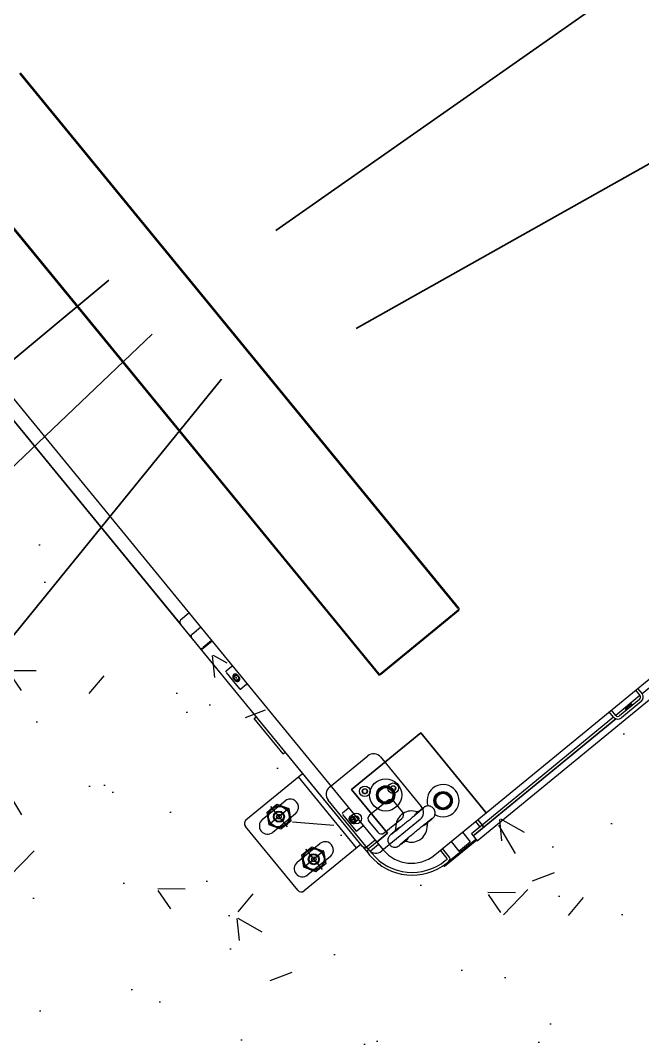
# Model space of a CAD drawing. Header units: metres. Extents: x 214070 to 217049, y 6350584 to 6351315.
# Drawn here: x 214372.989 to 214373.668, y 6351031.701 to 6351032.813 of the extents above; entities that cross this region are included whole.
import ezdxf
from ezdxf.lldxf.tags import DXFTag

# ---------------------------------------------------------------- set-up
doc = ezdxf.new("R2010")
doc.units = ezdxf.units.M
doc.layers.add('230V AC', color=5, linetype='230V CABLE')
doc.layers.add('400V AC', color=6, linetype='400V CABLE')
doc.layers.add('FireSS', color=7, linetype='Fire Supression System CABLE', lineweight=25)
doc.layers.add('GG31-E-PLN-001_DC Cable Route Layout Plan_RevA$0$OTHER', color=7, linetype='Continuous', lineweight=30)
doc.styles.add('ISOCP', font='isocp.shx')
tags = doc.linetypes.add('230V CABLE', pattern='A,1,-0.5,["230V",ISOCP,S=0.3,R=0,X=-0.35,Y=-0.15],-0.7', length=2.2).pattern_tags.tags
tags[6] = DXFTag(74, 10)
tags = doc.linetypes.add('400V CABLE', pattern='A,1,-0.5,["400V",ISOCP,S=0.3,R=0,X=-0.35,Y=-0.15],-0.7', length=2.2).pattern_tags.tags
tags[6] = DXFTag(74, 10)
tags = doc.linetypes.add('Fire Supression System CABLE', pattern='A,1,-0.5,["FSS",ISOCP,S=0.3,R=0,X=-0.35,Y=-0.15],-0.7', length=2.2).pattern_tags.tags
tags[6] = DXFTag(74, 10)

# ---------------------------------------------------------------- blocks, each defined once
blk = doc.blocks.new('GG31-E-PLN-001_DC Cable Route Layout Plan_RevA$0$SCC')
at = {"layer": 'GG31-E-PLN-001_DC Cable Route Layout Plan_RevA$0$OTHER'}
h = blk.add_hatch(dxfattribs=at)
h.set_pattern_fill('AR-CONC', scale=0.04, angle=-50.64965685767609)
h.set_pattern_definition([(359.3503431423239, (-93.68585742210435, 2.138606351598763), (0.1625044853675563, -0.2377736155121508), [0.03000000000000001, -0.3300000000000001]), (304.3503431423239, (-93.68585742210435, 2.138606351598763), (0.1974723732192054, 0.2336917884477435), [0.024, -0.264]), (49.80178760232391, (-93.67231538160321, 2.118791884155217), (0.3599768556166048, -0.004081828330440906), [0.02549607679999997, -0.2804568447999996]), (355.5345431423239, (-93.62399475095023, 2.189331196887824), (0.2194809325307915, -0.3720916966134502), [0.045, -0.4950000000000001]), (45.98597863232392, (-93.60570469170794, 2.15832355719274), (0.538360805782199, -0.0420433463009515), [0.0382441368, -0.4206855039999999]), (300.5345071323239, (-93.62399475095023, 2.189331196887824), (0.5383608054690231, -0.04204334623731437), [0.036, -0.3960000004]), (330.3503431423239, (-93.6140979957526, 2.145718650306267), (0.02685468915996592, -0.286745227804084), [0.03, -0.33]), (275.3503431423239, (-93.6140979957526, 2.145718650306267), (0.2860092564451406, 0.1086549373035012), [0.024, -0.264]), (20.80178788232391, (-93.61186010551317, 2.121823214415531), (0.312863943263877, -0.1780902886389786), [0.025496076, -0.2804568447999999]), (346.8503431423239, (-93.68585742210435, 2.138606351598763), (0.1060525488437223, 0.08066874043735836), [0, -0.2608, 0, -0.268, 0, -0.265]), (316.8503431423239, (-93.68585742210435, 2.138606351598763), (0.1887176179168756, 0.01866144388251249), [0, -0.1528, 0, -0.2548, 0, -0.101]), (276.8503431423238, (-93.74241562454112, 2.207583229861778), (0.128413779248645, -0.1708388708552017), [0, -0.1, 0, -0.312, 0, -0.414]), (266.8503431423239, (-93.7677780471672, 2.238514565416334), (0.1788739489210354, -0.1549982222265625), [0, -0.13, 0, -0.2072, 0, -0.294])])
h.paths.add_polyline_path([(1.884480484089116, 1.092581029941526), (0.04570484407684372, 3.335102857185064), (-1.655518611220876, 1.940169612916919), (0.1832570287913962, -0.3023522143266186)])
h.paths.add_polyline_path([(-0.02390656751489395, 2.631430880070581), (1.180808506974634, 1.162192441533263), (0.2528684403831347, 0.4013197627878649), (-0.9518466341063929, 1.870558201325182)], flags=16)
h = blk.add_hatch(dxfattribs=at)
h.set_pattern_fill('DEFAULT__8', scale=0.3397486992814, angle=-5.64965685767609, style=0, pattern_type=0)
h.set_pattern_definition([(354.3503431423239, (-7.607132693622781, 4.424413188362799), (0.03344669740509346, 0.3380983541753905), [])])
edge = h.paths.add_edge_path()
edge.add_line((-0.2636710393232002, 1.21988471963919), (0.2144106270722403, 0.636829044565323))
edge.add_spline(control_points=[(-0.2636710393232002, 1.21988471963919), (-0.2644138874743112, 1.220790677471643), (-0.2642985514366494, 1.221956559503671), (-0.2633925941483799, 1.222699407170936)], knot_values=[0, 0, 0, 0, 1, 1, 1, 1], weights=[1, 0.8047378541, 0.8047378541, 1], degree=3, periodic=0)
edge.add_line((-0.178331421131432, 1.292446069591024), (-0.2633925941483797, 1.222699407170936))
edge.add_spline(control_points=[(-0.178331421131432, 1.292446069591024), (-0.1774254631598957, 1.293188917893813), (-0.1762595811157111, 1.293073581979029), (-0.1755167329646001, 1.292167624146576)], knot_values=[0, 0, 0, 0, 1, 1, 1, 1], weights=[1, 0.8047378541, 0.8047378541, 1], degree=3, periodic=0)
edge.add_line((0.3025649334308405, 0.7091119490727085), (-0.1755167329646001, 1.292167624146576))
edge.add_spline(control_points=[(0.3025649334308405, 0.7091119490727085), (0.3033077816373115, 0.7082059911727395), (0.303192445525835, 0.7070401092307331), (0.3022864875358424, 0.7062972609504481)], knot_values=[0, 0, 0, 0, 1, 1, 1, 1], weights=[1, 0.8047378541, 0.8047378541, 1], degree=3, periodic=0)
edge.add_line((0.2172253145188945, 0.6365505985303601), (0.3022864875358422, 0.7062972609504475))
edge.add_spline(control_points=[(0.2172253145188945, 0.6365505985303601), (0.2163193572490796, 0.6358077508405903), (0.2151534752787105, 0.6359230866653536), (0.2144106270722395, 0.6368290445653226)], knot_values=[0, 0, 0, 0, 1, 1, 1, 1], weights=[1, 0.8047378541, 0.8047378541, 1], degree=3, periodic=0)
edge.add_line((-0.2628977558077432, 1.220518780308644), (0.2151839105876974, 0.6374631052347762))
edge.add_spline(control_points=[(0.2165912539601633, 0.6373238819107847), (0.2161382753252559, 0.6369524580658994), (0.2155553346909338, 0.6370101262847907), (0.2151839105876974, 0.6374631052347759)], knot_values=[0, 0, 0, 0, 1, 1, 1, 1], weights=[1, 0.8047378541, 0.8047378541, 1], degree=3, periodic=0)
edge.add_line((0.2165912539601633, 0.6373238819107847), (0.301652426977111, 0.7070705443308721))
edge.add_spline(control_points=[(0.3017916499153825, 0.7084778884032552), (0.3021630740186199, 0.70802490945327), (0.3021054063321955, 0.7074419687662727), (0.3016524269771113, 0.7070705443308727)], knot_values=[0, 0, 0, 0, 1, 1, 1, 1], weights=[1, 0.8047378541, 0.8047378541, 1], degree=3, periodic=0)
edge.add_line((0.3017916499153825, 0.7084778884032552), (-0.176290016480058, 1.291533563477123))
edge.add_spline(control_points=[(-0.1776973605726999, 1.291672786210599), (-0.1772443812176157, 1.292044210645998), (-0.1766614405279325, 1.29198654235959), (-0.1762900164800572, 1.291533563477123)], knot_values=[0, 0, 0, 0, 1, 1, 1, 1], weights=[1, 0.8047378541, 0.8047378541, 1], degree=3, periodic=0)
edge.add_line((-0.1776973605726999, 1.291672786210599), (-0.2627585335896476, 1.221926123790511))
edge.add_spline(control_points=[(-0.2628977558077432, 1.220518780308644), (-0.2632691798556186, 1.220971759191111), (-0.2632115122245553, 1.221554699945625), (-0.2627585335896478, 1.221926123790511)], knot_values=[0, 0, 0, 0, 1, 1, 1, 1], weights=[1, 0.8047378541, 0.8047378541, 1], degree=3, periodic=0)
at = {"layer": 'GG31-E-PLN-001_DC Cable Route Layout Plan_RevA$0$OTHER', "color": 7}
for p, q in [((-0.9079971002224783, 1.82116267317075), (0.2130219796286754, 0.4539976419296909)), ((0.3017916499153825, 0.7084778884032552), (-0.1762900164800572, 1.291533563477123)), ((0.3025649334308405, 0.7091119490727085), (-0.1755167329646001, 1.292167624146576)), ((-0.2636710393232002, 1.21988471963919), (0.2144106270722395, 0.6368290445653226)), ((-0.2628977558077432, 1.220518780308644), (0.2151839105876974, 0.6374631052347759)), ((-0.4161522617722904, 1.197664754272076), (-0.0006887424556047961, 0.6909765046469802)), ((-0.4054013903936644, 1.184080137580944), (0.173088253181815, 0.4785695661315161)), ((0.322570858132095, 0.4552399081885348), (1.095080964043035, 1.088666413632343)), ((0.3323534502802081, 0.4858920031941736), (1.063106252117866, 1.085079237211619)), ((0.6870196376379045, 0.7670047834824381), (0.5022049076910262, 0.6154643082847091)), ((-0.001058983062638852, 0.6961594502229653), (0.008220416962319455, 0.7037681764848607)), ((0.2165912539601633, 0.6373238819107847), (0.3016524269771113, 0.7070705443308727)), ((0.2172253145188945, 0.6365505985303601), (0.3022864875358424, 0.7062972609504481)), ((0.1976183656680481, 0.4491264339869909), (-0.0006887424556047961, 0.6909765046469802)), ((0.01162222824117176, 0.6806937824569426), (0.02090162826613007, 0.6883025087188379)), ((0.03358283958839525, 0.6728368409303105), (0.02198358901706587, 0.6633259326600545)), ((0.03291031680004419, 0.6736570318222164), (0.02363091677508589, 0.666048305560321)), ((0.02247099150190035, 0.6650972145561402), (0.02131106622871481, 0.6641461235519603)), ((0.02314351429025141, 0.6642770236642344), (0.02247099150190035, 0.6650972145561402)), ((0.05500167658862498, 0.6451378622439536), (0.04881540918514382, 0.640065377478841)), ((0.04867618622841885, 0.6386580334289631), (0.0632595792268793, 0.6208725154991628)), ((0.06310524098768155, 0.6336778341360345), (0.0612030592930326, 0.6359976842998121)), ((0.05656335892046549, 0.6321933208736068), (0.05846554061511444, 0.6298734707098292)), ((0.07085319072300411, 0.6258057775307995), (0.06466692331952206, 0.6207332927656868)), ((0.4998850578648311, 0.6135621268668636), (0.4735934226603424, 0.5920040676485385)), ((0.4951296036374355, 0.6193617522650561), (0.4998850578648311, 0.6135621268668636)), ((0.4974494534636316, 0.6212639336829016), (0.5022049076910262, 0.6154643082847091)), ((0.4994673890315626, 0.6093400946722198), (0.4778154541996402, 0.5915863988801)), ((0.5013695707262125, 0.6070202445084414), (0.4797176358942901, 0.5892665487163216)), ((0.48415952847055, 0.5991160153599777), (0.4908406966901682, 0.604594298433887)), ((0.4841873727848958, 0.5993974839202441), (0.4905592281744733, 0.6046221431987835)), ((0.4905592266010563, 0.6046221304294539), (0.4908406954120084, 0.6045942853044695)), ((0.4919820057254105, 0.6032023883131146), (0.4908406966901682, 0.604594298433887)), ((0.07926543130568309, 0.5887351139774566), (0.08135329650934775, 0.5904470775487747)), ((0.4712735721139714, 0.5901018856401787), (0.3278295037624686, 0.4724836509435706)), ((0.4712735721139714, 0.5901018856401787), (0.4665181178865749, 0.5959015110383712)), ((0.4735934226603424, 0.5920040676485385), (0.4688379684329469, 0.597803693046731)), ((0.4853008375057923, 0.5977241052392053), (0.48415952847055, 0.5991160153599777)), ((0.4841873856150043, 0.599397482961213), (0.4841595415959139, 0.5991160140408587)), ((0.1109684595744396, 0.5500709445511474), (0.07926543130568309, 0.5887351139774566)), ((0.1109684595744396, 0.5500709445511474), (0.07926543130568309, 0.5887351139774566)), ((0.3181324341840659, 0.4606528918965154), (0.4738122657851598, 0.5883039490731452)), ((0.3181324341840659, 0.4606528918965154), (0.4738122657851598, 0.5883039490731452)), ((0.4738122657851598, 0.5883039490731452), (0.3297316854755712, 0.4701638007572866)), ((0.1856265061337421, 0.5110654792041762), (0.2610216366478273, 0.5728863844371261)), ((0.2610216366478273, 0.5728863844371261), (0.1856265061337421, 0.5110654792041762)), ((0.3323534502802081, 0.4858920031941736), (0.2610216366478273, 0.5728863844371261)), ((0.2610216366478273, 0.5728863844371261), (0.3323534502802081, 0.4858920031941736)), ((0.1109684595744396, 0.5500709445511474), (0.1130563247781033, 0.5517829081224654)), ((0.1613846265577132, 0.5138189114305929), (0.2031419291906422, 0.5480581816759251)), ((0.2172153692861709, 0.5466659538856806), (0.2615996088771917, 0.4925361166708431)), ((0.07044745521146734, 0.4780497790196456), (0.1320781417430474, 0.5285844064621799)), ((0.1910764825489775, 0.447641922007378), (0.1276704259930117, 0.5249702608825011)), ((0.2246212309201816, 0.4635085507904622), (0.1856265061337421, 0.5110654792041762)), ((0.1856265061337421, 0.5110654792041762), (0.2246212309201816, 0.4635085507904622)), ((0.08824808922583394, 0.4784205099137688), (0.1129931573994085, 0.4987104477931874)), ((0.0933609768208239, 0.4864924283296732), (0.1040759056580365, 0.4952782291593349)), ((0.1173112883232834, 0.4906124548105595), (0.09534304774967595, 0.4725994013232135)), ((0.09732064157908038, 0.4925900487389701), (0.1153336951956021, 0.4706218080078228)), ((0.1040759056580365, 0.4952782291593349), (0.1170420972337807, 0.4903917291918063)), ((0.1170420972337807, 0.4903917291918063), (0.1192933592336827, 0.4767194278266054)), ((0.2043766380956464, 0.4456156348079876), (0.1599923985046265, 0.4997454720228252)), ((0.1818137896821019, 0.4904811845162129), (0.1756275222786208, 0.4854086997511002)), ((0.2245834395023474, 0.4990402092209463), (0.2052513544966219, 0.483188694846671)), ((0.2411310676817227, 0.4867448441891691), (0.2316201591900242, 0.4983440950305651)), ((0.2612365977743583, 0.4893640890350808), (0.260597233341346, 0.488868532601261)), ((0.2618194394669464, 0.4898129621858001), (0.2612365977743583, 0.4893640890350808)), ((0.2621374284510383, 0.4894212603733958), (0.2617362475041096, 0.4890695834280585)), ((0.2623474645910555, 0.490216663991939), (0.2618194394669464, 0.4898129621858001)), ((0.2624974032826106, 0.4897388939945841), (0.2621374284510383, 0.4894212603733958)), ((0.2628229603945167, 0.4905771404714239), (0.2623474645910555, 0.490216663991939)), ((0.2628166534640375, 0.4900227108372652), (0.2624974032826106, 0.4897388939945841)), ((0.2630957399673965, 0.4902729785519568), (0.2628166534640375, 0.4900227108372652)), ((0.2632489981703126, 0.4908969090172279), (0.2628229603945167, 0.4905771404714239)), ((0.2633356745936553, 0.4904903300468275), (0.2630957399673965, 0.4902729785519568)), ((0.2636296444396349, 0.4911791915509882), (0.2632489981703126, 0.4908969090172279)), ((0.2635376093581501, 0.4906754622399712), (0.2633356745936553, 0.4904903300468275)), ((0.2637019782851757, 0.4908283349248839), (0.2635376093581501, 0.4906754622399712)), ((0.2639699792262835, 0.4914279083930735), (0.2636296444396349, 0.4911791915509882)), ((0.263828220010895, 0.4909478319492822), (0.2637019782851757, 0.4908283349248839)), ((0.2639141966267244, 0.4910310275943246), (0.263828220010895, 0.4909478319492822)), ((0.2639550036734972, 0.4910716047551), (0.2639141966267244, 0.4910310275943246)), ((0.2639570495706307, 0.491073689422703), (0.2639550036734972, 0.4910716047551)), ((0.2642765305137571, 0.4916478857593081), (0.2639699792262835, 0.4914279083930735)), ((0.2645576934955516, 0.4918449672352976), (0.2642765305137571, 0.4916478857593081)), ((0.2648250152004392, 0.4920265563110835), (0.2645576934955516, 0.4918449672352976)), ((0.2650927479081355, 0.4922006334478652), (0.2648250152004392, 0.4920265563110835)), ((0.2653837797358705, 0.4923782483678076), (0.2650927479081355, 0.4922006334478652)), ((0.2657395326444592, 0.4925756022851768), (0.2653837797358705, 0.4923782483678076)), ((0.2662156376975719, 0.4928030623773392), (0.2657395326444592, 0.4925756022851768)), ((0.2668538625842896, 0.4930436299693959), (0.2662156376975719, 0.4928030623773392)), ((0.2676299889449849, 0.4932444607361504), (0.2668538625842896, 0.4930436299693959)), ((0.2685103484695324, 0.4933606807094835), (0.2676299889449849, 0.4932444607361504)), ((0.269473168481472, 0.4933604649064307), (0.2685103484695324, 0.4933606807094835)), ((0.2704820820789164, 0.4932206451201981), (0.269473168481472, 0.4933604649064307)), ((0.2714882110071928, 0.4929343633339034), (0.2704820820789164, 0.4932206451201981)), ((0.2724672744805829, 0.4925012046043244), (0.2714882110071928, 0.4929343633339034)), ((0.2733983060760172, 0.4919228045564896), (0.2724672744805829, 0.4925012046043244)), ((0.2742556011881403, 0.4912069636767962), (0.2733983060760172, 0.4919228045564896)), ((0.2748997668038893, 0.4905098251000135), (0.2742556011881403, 0.4912069636767962)), ((0.2754485751823781, 0.4897549893368032), (0.2748997668038893, 0.4905098251000135)), ((0.2759847590379492, 0.4887746235188004), (0.2754485751823781, 0.4897549893368032)), ((0.0956122395593555, 0.4728201275324819), (0.0933609768208239, 0.4864924283296732)), ((0.1244062475673022, 0.4847913468105185), (0.09966117939372765, 0.4645014089310999)), ((0.1754882993403495, 0.4840013556787177), (0.1900716923388099, 0.4662158377489165)), ((0.1872473395820995, 0.4807002983605084), (0.1891440705657015, 0.4783870957388396)), ((0.1899173540811585, 0.4790211564082929), (0.1880151723865096, 0.4813410065720705)), ((0.2602073800854754, 0.4784626766950657), (0.2184500774525464, 0.4442234064497326)), ((0.2211028686310001, 0.463856610133516), (0.2404349536367256, 0.4797081245077903)), ((0.2496341192050382, 0.478856345455867), (0.2485613198354439, 0.4779704860107943)), ((0.2506788207213582, 0.4797214222875796), (0.2496341192050382, 0.478856345455867)), ((0.2516924474043245, 0.4805630738096962), (0.2506788207213582, 0.4797214222875796)), ((0.25267234083507, 0.481378928318609), (0.2516924474043245, 0.4805630738096962)), ((0.2536161914771577, 0.4821669098149473), (0.25267234083507, 0.481378928318609)), ((0.2545222384237666, 0.4829254012611299), (0.2536161914771577, 0.4821669098149473)), ((0.2553890370390972, 0.4836530535299719), (0.2545222384237666, 0.4829254012611299)), ((0.2562153761381003, 0.4843487174954637), (0.2553890370390972, 0.4836530535299719)), ((0.2570002609421493, 0.4850114295678489), (0.2562153761381003, 0.4843487174954637)), ((0.2577428853796855, 0.4856403881909213), (0.2570002609421493, 0.4850114295678489)), ((0.2583271374902258, 0.4870897821455697), (0.2573735931080572, 0.4863358814163519)), ((0.2584426237393602, 0.4862349463957578), (0.2577428853796855, 0.4856403881909213)), ((0.259143764223146, 0.4877325659115384), (0.2583271374902258, 0.4870897821455697)), ((0.2590990123329791, 0.4867945959747209), (0.2584426237393602, 0.4862349463957578)), ((0.2597118905946898, 0.4873190832898908), (0.2590990123329791, 0.4867945959747209)), ((0.2599000708002519, 0.4883251074655588), (0.259143764223146, 0.4877325659115384)), ((0.2602816075865544, 0.4878085775076775), (0.2597118905946898, 0.4873190832898908)), ((0.260597233341346, 0.488868532601261), (0.2599000708002519, 0.4883251074655588)), ((0.2608086429265004, 0.4882633573665887), (0.2602816075865544, 0.4878085775076775)), ((0.2612934325221747, 0.4886836623772011), (0.2608086429265004, 0.4882633573665887)), ((0.2617362475041096, 0.4890695834280585), (0.2612934325221747, 0.4886836623772011)), ((0.2708996988786145, 0.4778770701334789), (0.2713235737808857, 0.4782019235209436)), ((0.2713235737808857, 0.4782019235209436), (0.271706024468231, 0.4784930656697117)), ((0.2716575811256989, 0.4778231236234687), (0.2721567278999109, 0.4782616760219707)), ((0.271706024468231, 0.4784930656697117), (0.2720473608569032, 0.4787509191225636)), ((0.2720473608569032, 0.4787509191225636), (0.2723479592378704, 0.4789759841062962)), ((0.2721567278999109, 0.4782616760219707), (0.2726031619762272, 0.4786571591699831)), ((0.2723479592378704, 0.4789759841062962), (0.2726086785867734, 0.4791691577583839)), ((0.2726031619762272, 0.4786571591699831), (0.2729999670392278, 0.4790121032556502)), ((0.2726086785867734, 0.4791691577583839), (0.2728304857736292, 0.4793314729569325)), ((0.2728304857736292, 0.4793314729569325), (0.2730134751586819, 0.479463393338853)), ((0.2729999670392278, 0.4790121032556502), (0.2733511138277223, 0.4793298778595254)), ((0.2730134751586819, 0.479463393338853), (0.2731564806568532, 0.4795646048819986)), ((0.2731564806568532, 0.4795646048819986), (0.2732562483762226, 0.4796335913622478)), ((0.2732562483762226, 0.4796335913622478), (0.2732801417539683, 0.4796497736290686)), ((0.2733511138277223, 0.4793298778595254), (0.273661465220183, 0.4796147180666184)), ((0.273661465220183, 0.4796147180666184), (0.273937053644473, 0.4798721014615399)), ((0.273937053644473, 0.4798721014615399), (0.2741852870337924, 0.4801091520450598)), ((0.2741852870337924, 0.4801091520450598), (0.2744157285976243, 0.4803357955380081)), ((0.2744157285976243, 0.4803357955380081), (0.2746390607884486, 0.4805645379201238)), ((0.2746390607884486, 0.4805645379201238), (0.2748707566016133, 0.4808158952197941)), ((0.2748707566016133, 0.4808158952197941), (0.2751349422381839, 0.4811276570927747)), ((0.2751349422381839, 0.4811276570927747), (0.2754523785148715, 0.4815524120263381)), ((0.2754523785148715, 0.4815524120263381), (0.2758135705931108, 0.4821334456804491)), ((0.2758135705931108, 0.4821334456804491), (0.276161928541331, 0.4828570980040405)), ((0.2763716809904251, 0.4877485878313941), (0.2759847590379492, 0.4887746235188004)), ((0.276161928541331, 0.4828570980040405), (0.2764470391529477, 0.4836989254719439)), ((0.2762904040516725, 0.4399226117449828), (0.3323534502802081, 0.4858920031941736)), ((0.2766067036752595, 0.4867036366185262), (0.2763716809904251, 0.4877485878313941)), ((0.2764470391529477, 0.4836989254719439), (0.2766336948957244, 0.484643780189427)), ((0.2766923130437879, 0.4856607474565626), (0.2766067036752595, 0.4867036366185262)), ((0.2766336948957244, 0.484643780189427), (0.2766923130437879, 0.4856607474565626)), ((0.3230740495350739, 0.478283276341763), (0.327512473483103, 0.4728702926337824)), ((0.3230740495350739, 0.478283276341763), (0.3297316854755712, 0.4701638007572866)), ((0.1268167920797563, 0.4014175543349019), (0.06975134118492399, 0.4710130593157613)), ((0.1085784303964701, 0.4679336269969436), (0.0956122395593555, 0.4728201275324819)), ((0.1192933592336827, 0.4767194278266054), (0.1085784303964701, 0.4679336269969436)), ((0.1833754720139424, 0.4775366431458652), (0.1852776537085914, 0.4752167929820876)), ((0.1976653038164811, 0.4711490998030587), (0.191479036412999, 0.4660766150379461)), ((0.2045552404700786, 0.4761519751427867), (0.214066148961777, 0.4645527243013907)), ((0.2344832165045831, 0.4675667143215945), (0.2335618383967031, 0.4667834079468935)), ((0.2350921959117835, 0.4670677733166624), (0.2343726321520059, 0.4664985466679399)), ((0.2358538159107848, 0.4676722479245887), (0.2350921959117835, 0.4670677733166624)), ((0.2366567360819793, 0.4683114839699396), (0.2358538159107848, 0.4676722479245887)), ((0.237500019208511, 0.4689848530572274), (0.2366567360819793, 0.4683114839699396)), ((0.2383825292703943, 0.4696915711950052), (0.237500019208511, 0.4689848530572274)), ((0.239302911021233, 0.470430682576529), (0.2383825292703943, 0.4696915711950052)), ((0.2402595666288612, 0.4712010410658731), (0.239302911021233, 0.470430682576529)), ((0.2412505756619652, 0.4720012447407935), (0.2402595666288612, 0.4712010410658731)), ((0.2422734652615866, 0.4728294476310042), (0.2412505756619652, 0.4720012447407935)), ((0.2433253984213239, 0.4736835149281946), (0.2422734652615866, 0.4728294476310042)), ((0.2444032164961856, 0.4745610578039159), (0.2433253984213239, 0.4736835149281946)), ((0.2455034252608952, 0.4754594225048701), (0.2444032164961856, 0.4745610578039159)), ((0.246489566169207, 0.4762669204074186), (0.2455034252608952, 0.4754594225048701)), ((0.2474637237492017, 0.4770667625678984), (0.246489566169207, 0.4762669204074186)), ((0.2485613198354439, 0.4779704860107943), (0.2474637237492017, 0.4770667625678984)), ((0.2563405337008726, 0.4662386558196729), (0.2574407391327753, 0.4671370466175704)), ((0.2574407391327753, 0.4671370466175704), (0.2585185984514595, 0.4680146508239522)), ((0.2585185984514595, 0.4680146508239522), (0.2595706145509418, 0.4688688123234606)), ((0.2595706145509418, 0.4688688123234606), (0.2605936294695006, 0.469697142923172)), ((0.2605936294695006, 0.469697142923172), (0.2615848040955679, 0.4704975059757173)), ((0.2615848040955679, 0.4704975059757173), (0.2625416618954866, 0.4712680526482549)), ((0.2625416618954866, 0.4712680526482549), (0.2634622781537947, 0.4720073774304412)), ((0.2634622781537947, 0.4720073774304412), (0.2643450542996968, 0.4727143336183417)), ((0.2643450542996968, 0.4727143336183417), (0.2651886314305516, 0.4733879625201523)), ((0.2651886314305516, 0.4733879625201523), (0.2659918735632827, 0.4740274800994184)), ((0.2659918735632827, 0.4740274800994184), (0.2667538420222284, 0.4746322568021251)), ((0.2667538420222284, 0.4746322568021251), (0.2674737800201825, 0.4752018055159803)), ((0.2673727463466085, 0.4741411802774715), (0.2683032048105449, 0.4749322237044007)), ((0.2674737800201825, 0.4752018055159803), (0.2681511007111412, 0.4757357726397968)), ((0.2681511007111412, 0.4757357726397968), (0.2687855176713851, 0.4762340448091571)), ((0.2683032048105449, 0.4749322237044007), (0.2690935750503725, 0.4756071290704114)), ((0.2687855176713851, 0.4762340448091571), (0.2693772603433926, 0.4766969267935712)), ((0.2690935750503725, 0.4756071290704114), (0.2698228071075306, 0.4762326855818424)), ((0.2693772603433926, 0.4766969267935712), (0.2699266933772737, 0.4771248316679468)), ((0.2698228071075306, 0.4762326855818424), (0.270492238295879, 0.4768098283196247)), ((0.2699266933772737, 0.4771248316679468), (0.2704341329877673, 0.4775181361042096)), ((0.2704341329877673, 0.4775181361042096), (0.2708996988786145, 0.4778770701334789)), ((0.270492238295879, 0.4768098283196247), (0.2711033588339271, 0.4773396349025436)), ((0.2711033588339271, 0.4773396349025436), (0.2716575811256989, 0.4778231236234687)), ((0.3278295037624686, 0.4724836509435706), (0.3162302524709633, 0.4629727420827994)), ((0.3297316854755712, 0.4701638007572866), (0.3196790012149799, 0.4619210132354228)), ((0.3207541989887019, 0.4763810943334024), (0.3251926229367319, 0.4709681106254218)), ((0.3297316854755712, 0.4701638007572866), (0.3278295037624686, 0.4724836509435706)), ((0.2010671143936111, 0.4480747051621199), (0.2111197979340274, 0.4563174920934685)), ((0.2130219796286754, 0.4539976419296909), (0.2246212309201816, 0.4635085507904622)), ((0.2246212309201816, 0.4635085507904622), (0.2130219796286754, 0.4539976419296909)), ((0.2252244133122394, 0.4570806675951529), (0.2251634741771227, 0.4560636167977385)), ((0.2251634741771227, 0.4560636167977385), (0.2252468045215332, 0.455020479829269)), ((0.2254132627221805, 0.4580250105504406), (0.2252244133122394, 0.4570806675951529)), ((0.2257001249145389, 0.4588655464101663), (0.2254132627221805, 0.4580250105504406)), ((0.2260494742874384, 0.4595871700155199), (0.2257001249145389, 0.4588655464101663)), ((0.2264105136226631, 0.460165483150754), (0.2260494742874384, 0.4595871700155199)), ((0.2267267068476029, 0.4605872962001367), (0.2264105136226631, 0.460165483150754)), ((0.2269897431508925, 0.4608970946965059), (0.2267267068476029, 0.4605872962001367)), ((0.2272207915875493, 0.4611474392738391), (0.2269897431508925, 0.4608970946965059)), ((0.2274439051384931, 0.4613757741136979), (0.2272207915875493, 0.4611474392738391)), ((0.2276744070300314, 0.4616023528455173), (0.2274439051384931, 0.4613757741136979)), ((0.2279228715016997, 0.4618395314086969), (0.2276744070300314, 0.4616023528455173)), ((0.2281987935215328, 0.4620971513037322), (0.2279228715016997, 0.4618395314086969)), ((0.2285095460254603, 0.4623822954902348), (0.2281987935215328, 0.4620971513037322)), ((0.2288611398341125, 0.4627004179644496), (0.2285095460254603, 0.4623822954902348)), ((0.228598228930589, 0.4620732918899035), (0.2285746885737199, 0.4620573591531461)), ((0.2286971500980739, 0.4621416583767219), (0.228598228930589, 0.4620732918899035)), ((0.2288394383142878, 0.462242322877441), (0.2286971500980739, 0.4621416583767219)), ((0.2290217883566692, 0.4623737421712422), (0.2288394383142878, 0.462242322877441)), ((0.2292584184724964, 0.463055734818492), (0.2288611398341125, 0.4627004179644496)), ((0.2292430023625442, 0.4625355837069938), (0.2290217883566692, 0.4623737421712422)), ((0.2295031562273877, 0.4627282998578339), (0.2292430023625442, 0.4625355837069938)), ((0.2297053447016379, 0.4634516077365438), (0.2292584184724964, 0.463055734818492)), ((0.2298032092139559, 0.4629529195600686), (0.2295031562273877, 0.4627282998578339)), ((0.2302049920124398, 0.4638905573063399), (0.2297053447016379, 0.4634516077365438)), ((0.2301440212953594, 0.4632103416723359), (0.2298032092139559, 0.4629529195600686)), ((0.2305259647741584, 0.4635010639414725), (0.2301440212953594, 0.4632103416723359)), ((0.23075971779532, 0.4643744454705985), (0.2302049920124398, 0.4638905573063399)), ((0.2309493492713468, 0.4638255092703476), (0.2305259647741584, 0.4635010639414725)), ((0.2313713413441985, 0.4649046506137635), (0.23075971779532, 0.4643744454705985)), ((0.2314144385691508, 0.4641840448350427), (0.2309493492713468, 0.4638255092703476)), ((0.2320412701694909, 0.4654821867150565), (0.2313713413441985, 0.4649046506137635)), ((0.2319214166913612, 0.4645769617618205), (0.2314144385691508, 0.4641840448350427)), ((0.2324704018460109, 0.4650044889682867), (0.2319214166913612, 0.4645769617618205)), ((0.2327709917381791, 0.4661081288736657), (0.2320412701694909, 0.4654821867150565)), ((0.2330617116697331, 0.4654670043299021), (0.2324704018460109, 0.4650044889682867)), ((0.2335618383967031, 0.4667834079468935), (0.2327709917381791, 0.4661081288736657)), ((0.2336957107572779, 0.4659649209890917), (0.2330617116697331, 0.4654670043299021)), ((0.2343726321520059, 0.4664985466679399), (0.2336957107572779, 0.4659649209890917)), ((0.243411822571117, 0.4554716573929873), (0.2441110303789156, 0.4560657698406567)), ((0.2441110303789156, 0.4560657698406567), (0.2448530725230915, 0.4566942415226807)), ((0.2448530725230915, 0.4566942415226807), (0.2456373217596752, 0.4573564244016399)), ((0.2456373217596752, 0.4573564244016399), (0.246462974731732, 0.4580515194859354)), ((0.246462974731732, 0.4580515194859354), (0.2473290357928279, 0.458778562775338)), ((0.2473290357928279, 0.458778562775338), (0.2482342971927149, 0.4595364082989661)), ((0.2482342971927149, 0.4595364082989661), (0.2491773155514112, 0.460323708335717)), ((0.2491773155514112, 0.460323708335717), (0.2501563348003364, 0.461138850229176)), ((0.2501563348003364, 0.461138850229176), (0.2511690531220063, 0.4619797647231945)), ((0.2511690531220063, 0.4619797647231945), (0.2522128139628244, 0.4628440822458009)), ((0.2522128139628244, 0.4628440822458009), (0.2532846509054574, 0.4637291692510521)), ((0.2532846509054574, 0.4637291692510521), (0.2543812668390801, 0.4646321110265914)), ((0.2543812668390801, 0.4646321110265914), (0.2553663966819846, 0.4654409741916474)), ((0.2553663966819846, 0.4654409741916474), (0.2563405337008726, 0.4662386558196729)), ((0.3219367965215101, 0.4560131928517732), (0.2867524023296157, 0.4271634371157642)), ((0.3051333964972427, 0.4441748765606759), (0.3209857056834116, 0.4571731179224097)), ((0.306448456833448, 0.4646509743105751), (0.315008274468596, 0.4542116485623202)), ((0.3162302524709633, 0.4629727420827994), (0.3181324341840659, 0.4606528918965154)), ((0.3181324341840659, 0.4606528918965154), (0.322570858132095, 0.4552399081885348)), ((0.1262917231557221, 0.4320235065931959), (0.1510367913292967, 0.4523134444726145)), ((0.1314046107691658, 0.4400954249865956), (0.1421195396063792, 0.4488812258162573)), ((0.1957161829215446, 0.4514462854335832), (0.1338535117674331, 0.4007214401445225)), ((0.1353642755089695, 0.4461930454183971), (0.1533773291254903, 0.4242248046872508)), ((0.1421195396063792, 0.4488812258162573), (0.1550857311636689, 0.4439947258712333)), ((0.1976183656680481, 0.4491264339869909), (0.2036419410313615, 0.4417802418054446)), ((0.2130219796286754, 0.4539976419296909), (0.2041292206412697, 0.446705945412007)), ((0.2060314023359187, 0.4443860952482286), (0.2149241613233253, 0.4516777917659125)), ((0.2130219796286754, 0.4539976419296909), (0.2199966458485401, 0.4454915246550026)), ((0.2252468045215332, 0.455020479829269), (0.2254795859581407, 0.4539750717001008)), ((0.2254795859581407, 0.4539750717001008), (0.2258643415290047, 0.4529482659988293)), ((0.2258643415290047, 0.4529482659988293), (0.2263984760928777, 0.4519668257967178)), ((0.2263984760928777, 0.4519668257967178), (0.2269561967674791, 0.4511980700895686)), ((0.2269561967674791, 0.4511980700895686), (0.2275892829954858, 0.4505116029360003)), ((0.2275892829954858, 0.4505116029360003), (0.2284460562170088, 0.4497934858647055)), ((0.2284460562170088, 0.4497934858647055), (0.2293768765173585, 0.4492129419815569)), ((0.2293768765173585, 0.4492129419815569), (0.2303559957659447, 0.4487777896034304)), ((0.2303559957659447, 0.4487777896034304), (0.231362358009144, 0.4484896810085921)), ((0.231362358009144, 0.4484896810085921), (0.2323714631455429, 0.4483482058061385)), ((0.2323714631455429, 0.4483482058061385), (0.2333347993851733, 0.4483464894136535)), ((0.2333347993851733, 0.4483464894136535), (0.2342162655148323, 0.4484615228401703)), ((0.2342162655148323, 0.4484615228401703), (0.2349941102711286, 0.4486616988124945)), ((0.2349941102711286, 0.4486616988124945), (0.2356342744908781, 0.4489022117037669)), ((0.2356342744908781, 0.4489022117037669), (0.2361124775126795, 0.449130230011006)), ((0.2361124775126795, 0.449130230011006), (0.2364695347151509, 0.4493280936627846)), ((0.2364695347151509, 0.4493280936627846), (0.236761144971088, 0.4495059520065734)), ((0.236761144971088, 0.4495059520065734), (0.2370291015637251, 0.4496801086166995)), ((0.2370291015637251, 0.4496801086166995), (0.2372965318292133, 0.4498617268653682)), ((0.2372965318292133, 0.4498617268653682), (0.2375777247140913, 0.4500587968423391)), ((0.2375777247140913, 0.4500587968423391), (0.2378842549610445, 0.4502787337720093)), ((0.2378842549610445, 0.4502787337720093), (0.2382245521635165, 0.4505274024461006)), ((0.237898895718069, 0.4506341869368979), (0.2379010631113294, 0.4506363951632641)), ((0.2379010631113294, 0.4506363951632641), (0.2379420998870634, 0.4506771944900887)), ((0.2379420998870634, 0.4506771944900887), (0.2380281997851279, 0.4507604997650221)), ((0.2380281997851279, 0.4507604997650221), (0.2381545230573368, 0.450880064783286)), ((0.2381545230573368, 0.450880064783286), (0.2383189649805155, 0.4510329967951288)), ((0.2382245521635165, 0.4505274024461006), (0.2386051684204693, 0.450809645203365)), ((0.2383189649805155, 0.4510329967951288), (0.2385209714484411, 0.4512181869541285)), ((0.2385209714484411, 0.4512181869541285), (0.2387609715918018, 0.4514355907401324)), ((0.2386051684204693, 0.450809645203365), (0.239031212211164, 0.4511294034759139)), ((0.2387609715918018, 0.4514355907401324), (0.2390401021172082, 0.451685891427247)), ((0.239031212211164, 0.4511294034759139), (0.2395067736191328, 0.4514899174517071)), ((0.2390401021172082, 0.451685891427247), (0.2393593438391113, 0.4519696950857748)), ((0.2393593438391113, 0.4519696950857748), (0.2397192439908773, 0.4522872582139676)), ((0.2395067736191328, 0.4514899174517071), (0.2400349399473169, 0.4518937173124957)), ((0.2397192439908773, 0.4522872582139676), (0.2401202822282906, 0.4526388066265454)), ((0.2400349399473169, 0.4518937173124957), (0.2406180055530465, 0.4523427550938841)), ((0.2401202822282906, 0.4526388066265454), (0.2405628889641838, 0.4530245439395566)), ((0.2405628889641838, 0.4530245439395566), (0.2410474080090994, 0.4534446134099204)), ((0.2406180055530465, 0.4523427550938841), (0.241257683533223, 0.4528385489771249)), ((0.2410474080090994, 0.4534446134099204), (0.2415741187850653, 0.4538991134399648)), ((0.241257683533223, 0.4528385489771249), (0.2419552461164463, 0.4533822823340143)), ((0.2415741187850653, 0.4538991134399648), (0.2421434605607145, 0.4543882867854103)), ((0.2419552461164463, 0.4533822823340143), (0.2427120396371167, 0.4539752038540996)), ((0.2421434605607145, 0.4543882867854103), (0.242755912159982, 0.4549124116842735)), ((0.2427120396371167, 0.4539752038540996), (0.2435292422094797, 0.4546184413051035)), ((0.242755912159982, 0.4549124116842735), (0.243411822571117, 0.4554716573929873)), ((0.2435292422094797, 0.4546184413051035), (0.2444823697431344, 0.4553720131827141)), ((0.2897683679543848, 0.4361023375451936), (0.2824766714551545, 0.4449950965100946)), ((0.2920882177805799, 0.438004518963039), (0.2847965212813497, 0.4468972779279401)), ((0.2940759220264848, 0.4545060047803506), (0.3026357396616328, 0.4440666790320957)), ((0.3026357396616328, 0.4440666790320957), (0.315008274468596, 0.4542116485623202)), ((0.3051333975306445, 0.4441748753003667), (0.3041823066925469, 0.4453348003710031)), ((0.3138173210495614, 0.4493555570035426), (0.3128662302114629, 0.450515482074179)), ((0.1336558734892437, 0.426423124211909), (0.1314046107691658, 0.4400954249865956)), ((0.1553549222531716, 0.4442154514899865), (0.1333866816795641, 0.4262023980026406)), ((0.1624498814971913, 0.4383943434899455), (0.1377048133236167, 0.418104405610527)), ((0.1550857311636689, 0.4439947258712333), (0.1573369931635709, 0.4303224245060324)), ((0.2036419410313615, 0.4417802418054446), (0.2052270924466439, 0.439847033331878)), ((0.207546942993015, 0.4417492153402387), (0.2059617915777325, 0.4436824238138053)), ((0.2877655476873793, 0.4338135138466219), (0.2896987564760227, 0.4353986655202551)), ((0.2916009381706717, 0.4330788153564775), (0.3051333975306445, 0.4441748753003667)), ((0.1466220643263583, 0.4215366236763707), (0.1336558734892437, 0.426423124211909)), ((0.1573369931635709, 0.4303224245060324), (0.1466220643263583, 0.4215366236763707)), ((0.2858013114915172, 0.4283233621864007), (0.2896568824939028, 0.4314847717884822)), ((0.2858013114915172, 0.4283233621864007), (0.2867524023296157, 0.4271634371157642)), ((0.2896677293820282, 0.4314936636828444), (0.2916009381706717, 0.4330788153564775))]:
    blk.add_line(p, q, dxfattribs=at)
for centre, radius in [((0.05983429958475828, 0.632935577220815), 0.0026000422128), ((0.05983429958475828, 0.632935577220815), 0.0025), ((0.05983429958475828, 0.632935577220815), 0.0005), ((0.2227122862667725, 0.5052650580884972), 0.0175), ((0.2000169737032049, 0.5092866116763259), 0.00575), ((0.2000169737032049, 0.5092866116763259), 0.00275), ((0.2000169737032049, 0.5092866116763259), 0.0026000422128), ((0.2000169737032049, 0.5092866116763259), 0.0025), ((0.2227122862667725, 0.5052650580884972), 0.01), ((0.2227122862667725, 0.5052650580884972), 0.009000000000000001), ((0.2227122862667725, 0.5052650580884972), 0.0085), ((0.2227122862667725, 0.5052650580884972), 0.008), ((0.2309013711318277, 0.5126263685047894), 0.00575), ((0.2309013711318277, 0.5126263685047894), 0.00275), ((0.2309013711318277, 0.5126263685047894), 0.0026000422128), ((0.2309013711318277, 0.5126263685047894), 0.0025), ((0.2853390928222099, 0.4990696429566039), 0.01), ((0.2853390928222099, 0.4990696429566039), 0.009000000000000001), ((0.2853390928222099, 0.4990696429566039), 0.0085), ((0.2853390928222099, 0.4990696429566039), 0.008), ((0.1063271683965681, 0.4816059283621437), 0.012), ((0.1063271683965681, 0.4816059283621437), 0.012), ((0.1063271683965681, 0.4816059283621437), 0.0112), ((0.1063271683965681, 0.4816059283621437), 0.01119999999999982), ((0.1063271683965681, 0.4816059283621437), 0.006000000000000002), ((0.1063271683965681, 0.4816059283621437), 0.006), ((0.1063271683965681, 0.4816059283621437), 0.005200000000000001), ((0.1063271683965681, 0.4816059283621437), 0.005199999999999818), ((0.1063271683965681, 0.4816059283621437), 0.0025), ((0.1866464126966898, 0.4782788994705687), 0.0026000422128), ((0.1866464126966898, 0.4782788994705687), 0.0025), ((0.1906906355298146, 0.4796552195983637), 0.00575), ((0.1866464126966898, 0.4782788994705687), 0.0005), ((0.1906906355298146, 0.4796552195983637), 0.00275), ((0.1906906355298146, 0.4796552195983637), 0.0026000422128), ((0.1906906355298146, 0.4796552195983637), 0.0025), ((0.1443708023264563, 0.4352089250415707), 0.012), ((0.1443708023264563, 0.4352089250415707), 0.012), ((0.1443708023264563, 0.4352089250415707), 0.0112), ((0.1443708023264563, 0.4352089250415707), 0.01119999999999982), ((0.1443708023264563, 0.4352089250415707), 0.006000000000000002), ((0.1443708023264563, 0.4352089250415707), 0.006), ((0.1443708023264563, 0.4352089250415707), 0.005200000000000001), ((0.1443708023264563, 0.4352089250415707), 0.005199999999999818), ((0.1443708023264563, 0.4352089250415707), 0.0025)]:
    blk.add_circle(centre, radius, dxfattribs=at)
for centre, radius, start, end in [((0.3010183663999255, 0.707843827733802), 0.001, 309.3503431423239, 39.35034314232389), ((0.3010183663999255, 0.707843827733802), 0.002, 309.3503431423239, 39.35034314232389), ((0.01431060589315258, 0.6774150733783033), 0.004239965498, 129.3500229772065, 131.5266018014079), ((0.02574881407965268, 0.6631994440241176), 0.003522905137200001, 149.8292457614525, 151.674229460772), ((0.02631929440861214, 0.6627695965041864), 0.004239965499, 129.3500229772065, 131.5266018014079), ((0.05436761601143925, 0.6459111456468838), 0.001, 309.3503431423239, 39.35034314232389), ((0.04944946974387587, 0.6392920940984164), 0.001, 129.3503431423239, 219.3503431423239), ((0.05888320874666153, 0.6340955022914514), 0.003, 39.35034314232389, 219.3503431423239), ((0.05983429958475828, 0.632935577220815), 0.003175, 55.69472783705075, 203.005958447597), ((0.05983429958475828, 0.632935577220815), 0.0030650547138, 49.82069174620663, 208.864306249897), ((0.05983429958475828, 0.632935577220815), 0.0025, 24.35034319721599, 324.3503515629093), ((0.05983429958475828, 0.632935577220815), 0.0030650547138, 229.8206917462066, 28.86430624989701), ((0.05983429958475828, 0.632935577220815), 0.003175, 235.6947278370507, 23.00595844759708), ((0.2159571933829776, 0.638097165313714), 0.002, 219.3503431423239, 309.3503431423239), ((0.2159571933829776, 0.638097165313714), 0.001, 219.3503431423239, 309.3503431423239), ((0.06078539044130959, 0.6317756521276738), 0.003, 219.3503431423239, 39.35034314232389), ((0.07148725128173528, 0.6250324941503749), 0.001, 39.35034314232389, 129.3503431423239), ((0.06403286274233633, 0.621506576168616), 0.001, 219.3503431423239, 309.3503431423239), ((0.49756520731846, 0.6116599448585038), 0.003, 309.3503431423239, 39.35034314232389), ((0.49756520731846, 0.6116599448585038), 0.006, 309.3503431423239, 39.35034314232389), ((0.4759132724865376, 0.593906249066384), 0.006, 219.3503431423239, 309.3503431423239), ((0.4759132724865376, 0.593906249066384), 0.003, 219.3503431423239, 309.3503431423239), ((0.2094825348517748, 0.5403253477816614), 0.01, 39.35034314232389, 129.3503431423239), ((0.1677252322188458, 0.5060860775363283), 0.01, 129.3503431423239, 219.3503431423239), ((0.2000169737032049, 0.5092866116763259), 0.0025, 114.3503347217384, 54.35034308743185), ((0.2309013711318277, 0.5126263685047894), 0.0025, 114.3503347217384, 54.35034308743185), ((0.2853390928222099, 0.4990696429566039), 0.0175, 239.615525674881, 199.0861881455124), ((0.1186997024833554, 0.491750897301853), 0.009000000000000001, 309.3503431423239, 129.3503431423239), ((0.1811797291233708, 0.4912544678966375), 0.001, 309.3503431423239, 39.35034314232389), ((0.2277537423329141, 0.4951737922738131), 0.005, 39.35034314232389, 129.3503431423239), ((0.2538667744427956, 0.4861955105668239), 0.01, 309.3503431423239, 39.35034314232389), ((0.0939546343097808, 0.4714609594224344), 0.009000000000000001, 129.3503431423239, 309.3503431423239), ((0.1773413117966536, 0.4820568992229948), 0.0055, 219.3503431423239, 231.8435117799253), ((0.1762615828558065, 0.484635416348171), 0.001, 129.3503431423239, 219.3503431423239), ((0.1856953218401385, 0.4794388245637107), 0.003, 39.35034314232389, 219.3503431423239), ((0.1866464126966898, 0.4782788994705687), 0.003175, 55.69472783705075, 203.005958447597), ((0.1866464126966898, 0.4782788994705687), 0.0030650547138, 49.82069174620663, 208.864306249897), ((0.1866464126966898, 0.4782788994705687), 0.0025, 24.35034319721599, 324.3503515629093), ((0.1866464126966898, 0.4782788994705687), 0.0030650547138, 229.8206917462066, 28.86430624989701), ((0.1866464126966898, 0.4782788994705687), 0.003175, 235.6947278370507, 23.00595844759708), ((0.1875975035347865, 0.4771189743999331), 0.003, 219.3503431423239, 39.35034314232389), ((0.1906906355298146, 0.4796552195983637), 0.0025, 114.3503347217384, 54.35034308743185), ((0.2084216573271886, 0.4793222778995387), 0.005, 129.3503431423239, 219.3503431423239), ((0.2509279814255967, 0.470853947299533), 0.017, 75.5293851206601, 183.1712998112195), ((0.2372646508246126, 0.4835745414324171), 0.005, 309.3503431423239, 39.35034314232389), ((0.07361775804203408, 0.4741833620725133), 0.005, 129.3503431423239, 219.3503431423239), ((0.1982993643936668, 0.4703758164001286), 0.001, 39.35034314232389, 129.3503431423239), ((0.2509279814255967, 0.470853947299533), 0.017, 255.5293824802728, 3.171303804374939), ((0.3248059811790034, 0.4706510802906951), 0.0005, 309.3503431423239, 39.35034314232389), ((0.3248059811790034, 0.4706510802906951), 0.0035, 31.24542701173348, 39.35034314232389), ((0.190844975854267, 0.4668498984183698), 0.001, 219.3503431423239, 309.3503431423239), ((0.2179325658188871, 0.4677230270581427), 0.005, 219.3503431423239, 309.3503431423239), ((0.1567433364132436, 0.44535389398128), 0.009000000000000001, 309.3503431423239, 129.3503431423239), ((0.1999382162144192, 0.4510286159953516), 0.003, 219.3503431423239, 282.5649959160207), ((0.205732477594645, 0.5107773811681637), 0.0628759990409, 265.3053364294858, 265.7447717358656), ((0.2063484326152851, 0.4439994535580167), 0.0035, 129.3503431423239, 219.3503431423239), ((0.2121094718098666, 0.4519562403214907), 0.01, 219.3503431423239, 309.3503431423239), ((0.2509279814255967, 0.470853947299533), 0.04, 219.3503431423239, 309.3503431423239), ((0.2516240954521392, 0.4778906670034164), 0.06, 219.3503431423239, 309.3503431423239), ((0.2063484326152851, 0.4439994535580167), 0.0005, 129.3503431423239, 219.3503431423239), ((0.2516240954521392, 0.4778906670034164), 0.057, 219.3503431423239, 309.3503431423239), ((0.2893817261966563, 0.4357853072104669), 0.0005, 309.3503431423239, 39.35034314232389), ((0.2893817261966563, 0.4357853072104669), 0.0035, 309.3503431423239, 39.35034314232389), ((0.131998268239669, 0.4250639561018614), 0.009000000000000001, 129.3503431423239, 309.3503431423239), ((0.1306832089368664, 0.4045878570916539), 0.005, 219.3503431423239, 309.3503431423239)]:
    blk.add_arc(centre, radius, start, end, dxfattribs=at)
for points, knots in [([(-0.001058983062638852, 0.6961594502229653), (-0.001257743543468415, 0.6957593020208366), (-0.00156696575135129, 0.694893349169341), (-0.001699196499306943, 0.6935139220374866), (-0.001437063431319885, 0.6921408138911644), (-0.0009764818848161383, 0.6913274239959879), (-0.0006887424556047961, 0.6909765046469802)], [0, 0, 0, 0, 0.2449789318, 0.4987363123, 0.751176892, 1, 1, 1, 1]), ([(0.01063903791276921, 0.679516482158788), (0.01052760331846159, 0.6793097099484378), (0.01035304149855154, 0.678889821781218), (0.01025508060477254, 0.6782422054812471), (0.01034222098264514, 0.6776401537824803), (0.01052967987451314, 0.6772948153777243), (0.0106474232715037, 0.6771512186647701)], [0, 0, 0, 0, 0.2819384832, 0.5405398432999999, 0.7771059039, 1, 1, 1, 1]), ([(0.01149964522854408, 0.6805893146411499), (0.01141156996602, 0.6805113179242115), (0.0110803246984057, 0.6801924235391601), (0.01080133493534774, 0.6798176314944824), (0.01063903791276921, 0.679516482158788)], [0, 0, 0, 0, 0.2558966207, 1, 1, 1, 1]), ([(0.02350833374400452, 0.665943837767033), (0.02342773747151927, 0.6658724641838214), (0.02312252927724323, 0.6655806758106619), (0.02286120816116988, 0.6652419148744864), (0.02270315184517369, 0.6649699817638144)], [0, 0, 0, 0, 0.2549989306, 1, 1, 1, 1]), ([(0.1507131234976784, 0.5060642862715516), (0.1506922319768789, 0.5060589711455838), (0.1506353316602018, 0.506046706057262), (0.1505585787090968, 0.5060461574384503), (0.1505334525207642, 0.5060768006689482)], [0, 0, 0, 0, 0.3523289852000001, 1, 1, 1, 1]), ([(0.2573735865575193, 0.4863358908740372), (0.2566939845072946, 0.4857974118615509), (0.255442131309322, 0.4845808786985772), (0.2544079782643083, 0.4831810160427921), (0.253938925755099, 0.4824517829339809)], [0, 0, 0, 0, 0.5000043324, 1, 1, 1, 1]), ([(0.2551761032814071, 0.4873146117083857), (0.2557563307317769, 0.487164902319698), (0.2569650803911667, 0.4870331768859826), (0.2581615481866404, 0.4872342892019406), (0.2587342623664579, 0.4874077580042888)], [0, 0, 0, 0, 0.5003429110000001, 1, 1, 1, 1]), ([(0.2331652107715065, 0.4664418693248571), (0.2334476295973449, 0.4669695670298069), (0.233879440266227, 0.4681036108428396), (0.2339871479167739, 0.46931496160615), (0.2339540213937434, 0.4699133793398715)], [0, 0, 0, 0, 0.4996597463, 1, 1, 1, 1]), ([(0.2389641252277794, 0.470173439013629), (0.2381572844520052, 0.4698563749941673), (0.2365822444163674, 0.4691166161125793), (0.2351442872840881, 0.4681275453475564), (0.2344832089017048, 0.4675667235938645)], [0, 0, 0, 0, 0.4999960776, 1, 1, 1, 1]), ([(0.2628918457658225, 0.4715344588745749), (0.2636986853231731, 0.4718515229111713), (0.2652737223494173, 0.4725912810564683), (0.2667116769890034, 0.4735803504550455), (0.2673727539494886, 0.4741411710052024)], [0, 0, 0, 0, 0.4999960772, 1, 1, 1, 1]), ([(0.2686909052738242, 0.4752663172789253), (0.2684084380864276, 0.4747385830809687), (0.2679765539124475, 0.4736044482476016), (0.267868812719037, 0.4723929885723539), (0.2679019418833404, 0.4717945191462576)], [0, 0, 0, 0, 0.4996614154, 1, 1, 1, 1]), ([(0.24448237701385, 0.455372004315544), (0.2451619790640738, 0.4559104833280303), (0.2464138335178641, 0.4571270178970881), (0.2474479874865283, 0.4585268823640583), (0.2479170404206572, 0.4592561164234725)], [0, 0, 0, 0, 0.5000043322, 1, 1, 1, 1]), ([(0.1976183656680481, 0.4491264339869909), (0.1976890929869306, 0.4490401768314545), (0.1978494692320014, 0.4488779666972524), (0.1982410238936074, 0.4486016731130418), (0.1988518508977748, 0.4483579869548038), (0.1996837305271226, 0.4481961634588769), (0.2002764956362268, 0.448138177493389), (0.2005863293406724, 0.448112332080119)], [0, 0, 0, 0, 0.1040279802, 0.2113527233, 0.4449676759, 0.7100466986, 1, 1, 1, 1]), ([(0.2466798575947644, 0.45439328383054), (0.2460996167611649, 0.4545429963216536), (0.2448908422938283, 0.4546747329157865), (0.2436943545509713, 0.4544735920495055), (0.2431216317474929, 0.4543001161384721)], [0, 0, 0, 0, 0.5003442954, 1, 1, 1, 1])]:
    blk.add_open_spline(points, degree=3, knots=knots, dxfattribs=at)
blk = doc.blocks.new('GG31-E-PLN-001_DC Cable Route Layout Plan_RevA')
at = {"layer": 'GG31-E-PLN-001_DC Cable Route Layout Plan_RevA$0$OTHER', "color": 8}
blk.add_blockref('GG31-E-PLN-001_DC Cable Route Layout Plan_RevA$0$SCC', (229060.5356727778, 6321985.953791623), dxfattribs=at)

msp = doc.modelspace()

# ---------------------------------------------------------------- block references
msp.add_blockref('GG31-E-PLN-001_DC Cable Route Layout Plan_RevA', (-14687.37069500599, 29045.50982125732))

# ---------------------------------------------------------------- next in the draw order: linework, layer by layer
at = {"layer": '230V AC', "lineweight": 35, "ltscale": 7, "flags": 128}
msp.add_lwpolyline([(214373.0857006836, 6351032.529950881), (214369.677108939, 6351029.693263127), (214373.4339372143, 6351023.506855049), (214375.9554713427, 6351024.256348185)], dxfattribs=at)
at = {"layer": '400V AC', "lineweight": 35, "ltscale": 7, "flags": 128}
for points in [[(214373.2679410965, 6351032.58397931), (214376.7168060654, 6351034.998900559), (214382.3428409637, 6351028.155335331), (214380.9469810997, 6351027.071770745)], [(214373.1329895022, 6351032.471119728), (214370.0269040458, 6351029.511857608), (214373.488801578, 6351023.651580694), (214375.5693352211, 6351024.687841112)]]:
    msp.add_lwpolyline(points, dxfattribs=at)
at = {"layer": 'FireSS', "lineweight": 35, "ltscale": 7, "flags": 128}
for points in [[(214373.3554894948, 6351032.477207613), (214376.7609255433, 6351034.390992437), (214382.0970223417, 6351028.115803678), (214380.9128038826, 6351027.121338051)], [(214373.2086368529, 6351032.42210043), (214370.5691232812, 6351029.172178465), (214373.5944063996, 6351023.988034596), (214375.5305954732, 6351024.727201396)]]:
    msp.add_lwpolyline(points, dxfattribs=at)

doc.saveas('drawing.dxf')
